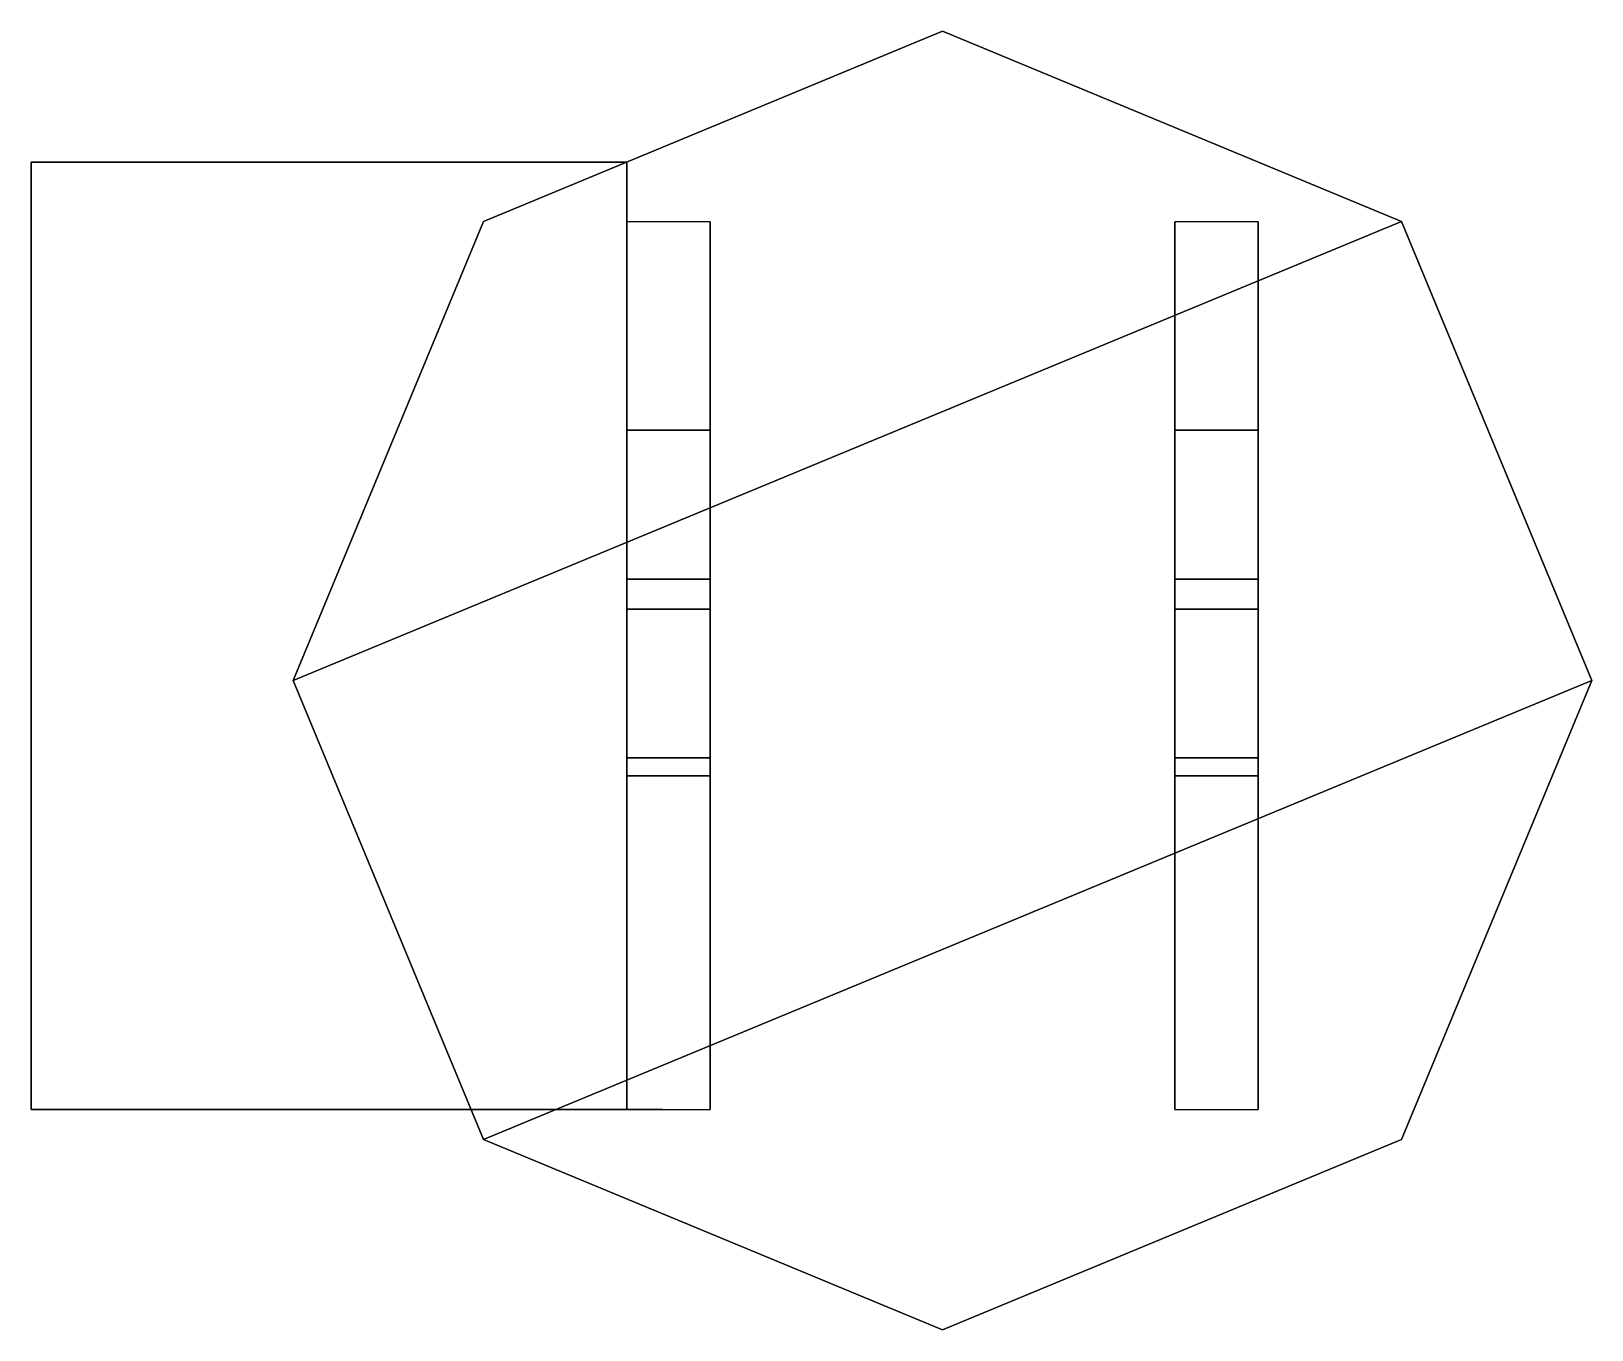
# Model space of a CAD drawing. Extents: x -1.53 to 1.09, y -1.09 to 1.09.
import ezdxf

# ---------------------------------------------------------------- set-up
doc = ezdxf.new("R2010")
doc.units = 0
doc.layers.add('TURRET', color=2, linetype='CONTINUOUS')

msp = doc.modelspace()

# ---------------------------------------------------------------- linework, layer by layer
at = {"layer": 'TURRET'}
for points in [[(0, 1.09, 0.1), (-0.7707, 0.7707, 0.1), (-1.09, 0, 0.1), (0.7707, 0.7707, 0.1)], [(0, 1.09), (-0.7707, 0.7707), (-0.7707, 0.7707, 0.1), (0, 1.09, 0.1)], [(0.7707, 0.7707), (0, 1.09), (0, 1.09, 0.1), (0.7707, 0.7707, 0.1)], [(-0.53, 0.87, 1.21), (-0.53, 0.87, 0.27), (-1.53, 0.87, 0.27), (-1.53, 0.87, 1.21)], [(-1.53, 0.87, 0.27), (-1.53, -0.72, 0.27), (-1.53, -0.72, 1.21), (-1.53, 0.87, 1.21)], [(-0.53, 0.87, 0.27), (-0.53, -0.72, 0.27), (-1.53, -0.72, 0.27), (-1.53, 0.87, 0.27)], [(-1.53, 0.87, 1.21), (-1.53, -0.72, 1.21), (-0.53, -0.72, 1.21), (-0.53, 0.87, 1.21)], [(-0.53, -0.72, 1.21), (-0.53, -0.72, 0.27), (-0.53, 0.87, 0.27), (-0.53, 0.87, 1.21)], [(-0.7707, 0.7707), (-1.09, 0), (-1.09, 0, 0.1), (-0.7707, 0.7707, 0.1)], [(0.7707, 0.7707, 0.1), (-1.09, 0, 0.1), (-0.7707, -0.7707, 0.1), (1.09, 0, 0.1)], [(-0.53, 0.77, 0.1), (-0.53, -0.72, 0.1), (-0.53, -0.72, 0.1), (-0.53, 0.42, 1.19)], [(-0.39, 0.42, 1.19), (-0.39, 0.77, 0.1), (-0.53, 0.77, 0.1), (-0.53, 0.42, 1.19)], [(-0.39, -0.72, 0.1), (-0.39, -0.72, 0.1), (-0.39, 0.77, 0.1), (-0.39, 0.42, 1.19)], [(0.53, 0.42, 1.19), (0.53, 0.77, 0.1), (0.39, 0.77, 0.1), (0.39, 0.42, 1.19)], [(0.39, 0.77, 0.1), (0.39, -0.72, 0.1), (0.39, -0.72, 0.1), (0.39, 0.42, 1.19)], [(0.53, -0.72, 0.1), (0.53, -0.72, 0.1), (0.53, 0.77, 0.1), (0.53, 0.42, 1.19)], [(1.09, 0), (0.7707, 0.7707), (0.7707, 0.7707, 0.1), (1.09, 0, 0.1)], [(-0.53, 0.42, 1.19), (-0.53, -0.72, 0.1), (-0.53, -0.16, 1.58), (-0.53, 0.17, 1.58)], [(-0.39, 0.17, 1.58), (-0.39, 0.42, 1.19), (-0.53, 0.42, 1.19), (-0.53, 0.17, 1.58)], [(-0.39, -0.16, 1.58), (-0.39, -0.72, 0.1), (-0.39, 0.42, 1.19), (-0.39, 0.17, 1.58)], [(0.53, 0.17, 1.58), (0.53, 0.42, 1.19), (0.39, 0.42, 1.19), (0.39, 0.17, 1.58)], [(0.39, 0.42, 1.19), (0.39, -0.72, 0.1), (0.39, -0.16, 1.58), (0.39, 0.17, 1.58)], [(0.53, -0.16, 1.58), (0.53, -0.72, 0.1), (0.53, 0.42, 1.19), (0.53, 0.17, 1.58)], [(-0.53, 0.17, 1.58), (-0.53, -0.16, 1.58), (-0.53, -0.13, 1.73), (-0.53, 0.12, 1.73)], [(-0.39, 0.12, 1.73), (-0.39, 0.17, 1.58), (-0.53, 0.17, 1.58), (-0.53, 0.12, 1.73)], [(-0.39, -0.13, 1.73), (-0.39, -0.16, 1.58), (-0.39, 0.17, 1.58), (-0.39, 0.12, 1.73)], [(0.39, 0.17, 1.58), (0.39, -0.16, 1.58), (0.39, -0.13, 1.73), (0.39, 0.12, 1.73)], [(0.53, 0.12, 1.73), (0.53, 0.17, 1.58), (0.39, 0.17, 1.58), (0.39, 0.12, 1.73)], [(0.53, -0.13, 1.73), (0.53, -0.16, 1.58), (0.53, 0.17, 1.58), (0.53, 0.12, 1.73)], [(-0.53, 0.12, 1.73), (-0.53, -0.13, 1.73), (-0.39, -0.13, 1.73), (-0.39, 0.12, 1.73)], [(0.39, 0.12, 1.73), (0.39, -0.13, 1.73), (0.53, -0.13, 1.73), (0.53, 0.12, 1.73)], [(-1.09, 0), (-0.7707, -0.7707), (-0.7707, -0.7707, 0.1), (-1.09, 0, 0.1)], [(1.09, 0, 0.1), (-0.7707, -0.7707, 0.1), (0, -1.09, 0.1), (0.7707, -0.7707, 0.1)], [(0.7707, -0.7707), (1.09, 0), (1.09, 0, 0.1), (0.7707, -0.7707, 0.1)], [(-0.53, -0.13, 1.73), (-0.53, -0.16, 1.58), (-0.39, -0.16, 1.58), (-0.39, -0.13, 1.73)], [(0.39, -0.13, 1.73), (0.39, -0.16, 1.58), (0.53, -0.16, 1.58), (0.53, -0.13, 1.73)], [(-0.53, -0.16, 1.58), (-0.53, -0.72, 0.1), (-0.39, -0.72, 0.1), (-0.39, -0.16, 1.58)], [(0.39, -0.16, 1.58), (0.39, -0.72, 0.1), (0.53, -0.72, 0.1), (0.53, -0.16, 1.58)], [(-1.47, -0.72, 1.21), (-1.47, -0.72, 0.27), (-0.47, -0.72, 0.27), (-0.47, -0.72, 1.21)], [(-0.7707, -0.7707), (0, -1.09), (0, -1.09, 0.1), (-0.7707, -0.7707, 0.1)], [(0, -1.09), (0.7707, -0.7707), (0.7707, -0.7707, 0.1), (0, -1.09, 0.1)]]:
    msp.add_3dface(points, dxfattribs=at)

doc.saveas('drawing.dxf')
